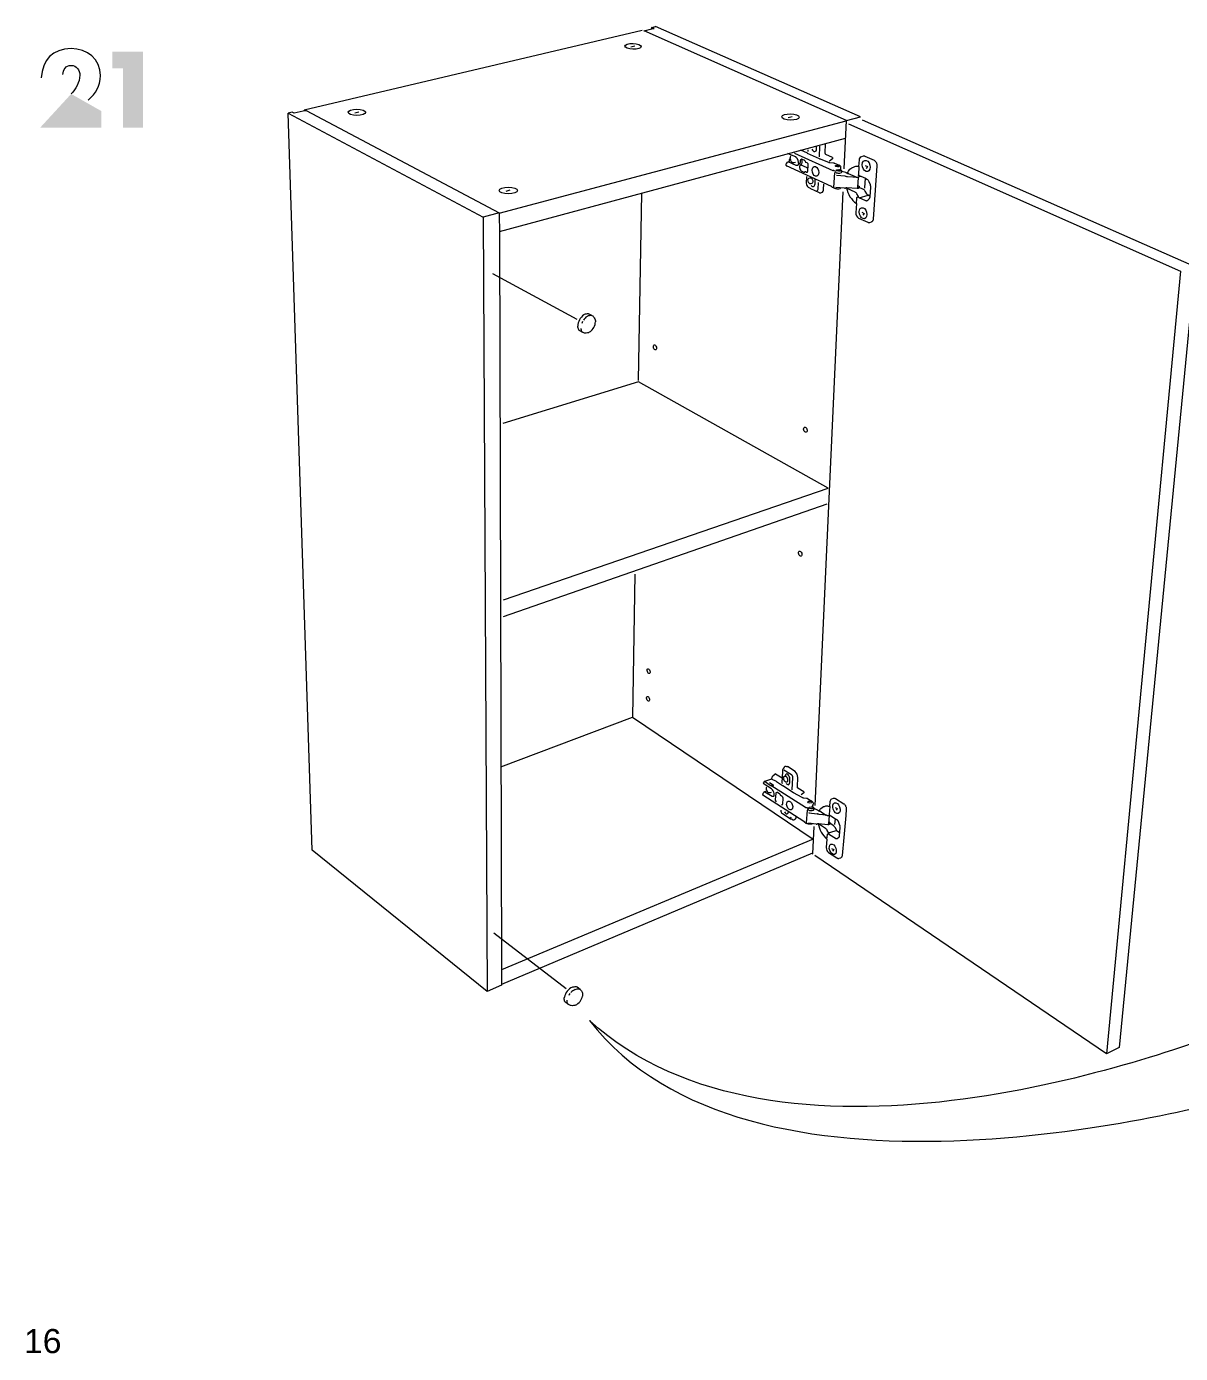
# Model space of a CAD drawing. Header units: metres. Extents: x -8.4 to 7.9, y -3.9 to 2.
# Drawn here: x 6.36 to 6.87, y -1.443 to -0.857 of the extents above; entities that cross this region are included whole.
import ezdxf

# ---------------------------------------------------------------- set-up
doc = ezdxf.new("R2010")
doc.units = ezdxf.units.M
doc.header["$MEASUREMENT"] = 0
for name, color, linetype, lineweight in [('PDF14_Geometry_Num_Penna__1', 255, 'Continuous', 18), ('PDF14_Geometry_Num_Penna__7', 7, 'Continuous', 18), ('PDF14_Text_Num_Penna__7', 7, 'Continuous', 18)]:
    doc.layers.add(name, color=color, linetype=linetype, lineweight=lineweight)
doc.styles.add('GENERATED_STYLE_2', font='')
doc.styles.get('GENERATED_STYLE_2').set_extended_font_data('Arial')

msp = doc.modelspace()

# ---------------------------------------------------------------- hatches: boundary and pattern name
at = {"layer": 'PDF14_Geometry_Num_Penna__7', "linetype": 'Continuous', "lineweight": 18}
for points in [[(6.40281, -0.87534), (6.40281, -0.90161), (6.41157, -0.90161), (6.41157, -0.86792), (6.39799, -0.86792), (6.39799, -0.87534)], [(6.37619, -0.87811, 0.043293), (6.37632, -0.87954)], [(6.37985, -0.88664), (6.36609, -0.90161), (6.39316, -0.90161), (6.39316, -0.89419)]]:
    msp.add_hatch(color=7, dxfattribs=at).paths.add_polyline_path(points)

# ---------------------------------------------------------------- linework, layer by layer
at = {"layer": 'PDF14_Geometry_Num_Penna__1', "color": 255, "linetype": 'Continuous', "lineweight": 18, "flags": 128}
for points in [[(6.56609, -0.96608), (6.60338, -0.98615)], [(6.59864, -1.28227), (6.56662, -1.25767)]]:
    msp.add_lwpolyline(points, dxfattribs=at)
at = {"layer": 'PDF14_Geometry_Num_Penna__7', "color": 7, "linetype": 'Continuous', "lineweight": 18, "flags": 128}
for points in [[(6.63212, -0.85856), (6.48287, -0.89378), (6.48287, -0.89416)], [(6.633, -0.85896), (6.63301, -0.85873)], [(6.63301, -0.85873), (6.63651, -0.8579)], [(6.72151, -0.9198), (6.7225, -0.89834), (6.63301, -0.85872)], [(6.63651, -0.8579), (6.63652, -0.8572)], [(6.63651, -0.8579), (6.63755, -0.85765)], [(6.63652, -0.8572), (6.63803, -0.85684)], [(6.63755, -0.85765), (6.63652, -0.8572)], [(6.72868, -0.89669), (6.63803, -0.85684)], [(6.62722, -0.86583), (6.62887, -0.86543)], [(6.47749, -0.89469), (6.47575, -0.89511)], [(6.47575, -0.89511), (6.56186, -0.94106)], [(6.48632, -1.22099), (6.47575, -0.89511)], [(6.48369, -0.89397), (6.47846, -0.8952), (6.47749, -0.89469)], [(6.48287, -0.89378), (6.48338, -0.89405)], [(6.48369, -0.89397), (6.56906, -0.93914), (6.56909, -0.94866)], [(6.50514, -0.89503), (6.50691, -0.89455)], [(6.69675, -0.89708), (6.69849, -0.89665)], [(6.7225, -0.89834), (6.72868, -0.89669)], [(6.56906, -0.93927), (6.72232, -0.8985)], [(6.72332, -0.89986), (6.87004, -0.96494)], [(6.72938, -0.8981), (6.87634, -0.96288)], [(6.56908, -0.94743), (6.72197, -0.90619)], [(6.71337, -0.91339), (6.71329, -0.91332), (6.71321, -0.91324), (6.71315, -0.91313), (6.7131, -0.913), (6.71308, -0.91287), (6.71307, -0.91274), (6.71324, -0.90885)], [(6.69747, -0.91334), (6.69651, -0.91291)], [(6.70001, -0.9145), (6.69747, -0.91334)], [(6.69951, -0.91283), (6.71643, -0.92052)], [(6.70064, -0.9151), (6.70061, -0.91505), (6.70053, -0.91496), (6.70045, -0.91486), (6.70038, -0.91478), (6.7003, -0.9147), (6.70022, -0.91463), (6.70014, -0.91457), (6.70007, -0.91452), (6.70001, -0.9145)], [(6.7022, -0.91141), (6.70513, -0.91274), (6.70515, -0.91275), (6.70517, -0.91278)], [(6.70517, -0.91278), (6.70525, -0.91292), (6.70522, -0.91291)], [(6.71049, -0.91529), (6.70525, -0.91292)], [(6.70535, -0.91129), (6.70535, -0.91141), (6.70536, -0.91153), (6.70537, -0.91165), (6.70538, -0.91176), (6.70541, -0.91188), (6.70544, -0.91203)], [(6.70925, -0.91085), (6.70928, -0.91009)], [(6.71056, -0.91446), (6.71076, -0.90976)], [(6.71628, -0.91476), (6.71337, -0.91339)], [(6.71628, -0.91476), (6.71626, -0.91532), (6.71501, -0.9163)], [(6.72993, -0.91406), (6.73009, -0.91403), (6.73026, -0.91403), (6.73042, -0.91406), (6.73058, -0.91412), (6.73467, -0.91594)], [(6.7158, -0.9275), (6.69592, -0.91838)], [(6.70024, -0.91822), (6.69676, -0.91663), (6.69732, -0.91648)], [(6.69729, -0.91647), (6.69733, -0.91563), (6.69733, -0.91562), (6.69734, -0.91562), (6.69734, -0.9156), (6.69734, -0.91558), (6.69735, -0.91558), (6.69736, -0.91558), (6.69736, -0.91557), (6.69737, -0.91556), (6.69738, -0.91555), (6.6974, -0.91554), (6.69741, -0.91554), (6.69741, -0.91553), (6.69742, -0.91553)], [(6.69761, -0.91548), (6.69743, -0.91553), (6.69744, -0.91553), (6.69747, -0.91553)], [(6.70123, -0.91709), (6.70123, -0.91717), (6.70123, -0.9173), (6.70122, -0.91744), (6.7012, -0.91757), (6.70118, -0.91768), (6.70115, -0.91779), (6.70112, -0.91789), (6.70108, -0.91798), (6.70104, -0.91806), (6.701, -0.91813), (6.70098, -0.91818), (6.70091, -0.91826), (6.70087, -0.91828), (6.70086, -0.91829), (6.70071, -0.91831), (6.70055, -0.91831), (6.7004, -0.91827), (6.70024, -0.91822)], [(6.70123, -0.91709), (6.70123, -0.91702), (6.70123, -0.91688), (6.70122, -0.91673), (6.7012, -0.91658), (6.70117, -0.91643), (6.70114, -0.91627), (6.7011, -0.91613), (6.70106, -0.91597), (6.701, -0.91583), (6.70095, -0.91568), (6.70089, -0.91554), (6.70083, -0.91541), (6.70076, -0.91528), (6.70069, -0.91517), (6.70064, -0.9151)], [(6.70195, -0.91624), (6.70177, -0.91924)], [(6.70177, -0.91924), (6.70178, -0.91939), (6.7018, -0.91955), (6.70184, -0.91969), (6.70191, -0.91983)], [(6.70191, -0.91983), (6.70217, -0.92032)], [(6.70214, -0.91579), (6.70208, -0.91588), (6.70201, -0.91598), (6.70197, -0.91611), (6.70195, -0.91625)], [(6.70245, -0.91557), (6.70214, -0.91579)], [(6.70217, -0.92032), (6.70224, -0.92043), (6.70231, -0.92052), (6.7024, -0.92059), (6.70248, -0.92065)], [(6.70538, -0.91959), (6.70489, -0.91936), (6.7048, -0.91918), (6.70249, -0.91813)], [(6.70249, -0.92065), (6.70369, -0.92119)], [(6.70285, -0.91571), (6.70274, -0.91575)], [(6.70399, -0.9161), (6.70279, -0.91554)], [(6.70431, -0.91655), (6.70432, -0.91653), (6.70434, -0.9165), (6.70428, -0.91637), (6.70419, -0.91625), (6.7041, -0.91615), (6.70399, -0.9161)], [(6.70447, -0.91677), (6.70434, -0.9165)], [(6.70459, -0.9169), (6.70454, -0.91688), (6.7045, -0.91683), (6.70447, -0.91677)], [(6.7051, -0.91713), (6.70459, -0.91691)], [(6.70485, -0.92119), (6.70496, -0.92122), (6.70507, -0.92122), (6.70517, -0.92118), (6.70525, -0.9211), (6.70531, -0.92099), (6.70536, -0.92087), (6.70538, -0.92072)], [(6.70555, -0.91805), (6.70555, -0.9179), (6.70551, -0.91773), (6.70546, -0.91757), (6.7054, -0.91742), (6.70531, -0.9173), (6.7052, -0.9172), (6.70509, -0.91713)], [(6.70538, -0.92072), (6.70555, -0.91805)], [(6.71514, -0.91699), (6.71508, -0.91699), (6.71501, -0.91697), (6.71493, -0.91697), (6.71485, -0.91696), (6.71478, -0.91693), (6.71472, -0.91692), (6.71467, -0.9169), (6.71049, -0.91529)], [(6.71467, -0.9169), (6.71465, -0.91689), (6.71463, -0.9169), (6.71474, -0.91693), (6.71486, -0.91697), (6.715, -0.91698), (6.71513, -0.917)], [(6.71514, -0.91699), (6.71671, -0.91713)], [(6.71643, -0.92052), (6.71651, -0.92054), (6.71659, -0.92054)], [(6.71779, -0.9209), (6.71709, -0.92058), (6.71693, -0.92052), (6.71677, -0.92051), (6.71662, -0.92053)], [(6.71671, -0.91713), (6.71686, -0.91715), (6.71699, -0.91719), (6.71711, -0.91723)], [(6.71671, -0.91713), (6.71679, -0.91713), (6.71687, -0.91714), (6.71693, -0.91715), (6.717, -0.91717), (6.71707, -0.91719), (6.71713, -0.91721), (6.71716, -0.91723)], [(6.71716, -0.91723), (6.71918, -0.91815), (6.71916, -0.91814), (6.71914, -0.91814)], [(6.71745, -0.91845), (6.71744, -0.91858)], [(6.71795, -0.92041), (6.71794, -0.92055)], [(6.71939, -0.92001), (6.71942, -0.92004), (6.71947, -0.92008), (6.71953, -0.92012), (6.71957, -0.92014)], [(6.71945, -0.91856), (6.71944, -0.9187)], [(6.71957, -0.92014), (6.71959, -0.92015), (6.71966, -0.92019), (6.71975, -0.92022), (6.71982, -0.92024)], [(6.71959, -0.92012), (6.71991, -0.9197), (6.71997, -0.91961), (6.72001, -0.91953), (6.72003, -0.91943)], [(6.71982, -0.92024), (6.7198, -0.92024), (6.71979, -0.92024), (6.71968, -0.92021), (6.71959, -0.92017)], [(6.71997, -0.92052), (6.71996, -0.92066)], [(6.72003, -0.91943), (6.72004, -0.91908)], [(6.72044, -0.92116), (6.72045, -0.9208)], [(6.72248, -0.92158), (6.72236, -0.92151), (6.72225, -0.92144), (6.72212, -0.92139), (6.72045, -0.92088)], [(6.72621, -0.91872), (6.72655, -0.91864), (6.7269, -0.9186), (6.72725, -0.91859), (6.72761, -0.91862), (6.72798, -0.91867)], [(6.72798, -0.91867), (6.72773, -0.92234)], [(6.73076, -0.91829), (6.73179, -0.91866), (6.73123, -0.91968)], [(6.73467, -0.91594), (6.73485, -0.91603), (6.73501, -0.91616), (6.73518, -0.91631), (6.73533, -0.91649), (6.73547, -0.9167), (6.7356, -0.91692), (6.73569, -0.91716), (6.73578, -0.91741), (6.73584, -0.91767), (6.73589, -0.91793), (6.7359, -0.91818), (6.73591, -0.91844), (6.73561, -0.9227)], [(6.70369, -0.92119), (6.70379, -0.92123), (6.70389, -0.92123), (6.70399, -0.92119), (6.70406, -0.92113)], [(6.70406, -0.92113), (6.70421, -0.92097)], [(6.70421, -0.92097), (6.70425, -0.92095), (6.7043, -0.92094), (6.70434, -0.92095)], [(6.70434, -0.92095), (6.70485, -0.92119)], [(6.70856, -0.92634), (6.70864, -0.92442)], [(6.70992, -0.92873), (6.71005, -0.92575)], [(6.71692, -0.92798), (6.71733, -0.92144)], [(6.71733, -0.92144), (6.71739, -0.92146), (6.71745, -0.92146), (6.71751, -0.92146)], [(6.71779, -0.92141), (6.7177, -0.92141), (6.71762, -0.92143)], [(6.71795, -0.92144), (6.71788, -0.92142), (6.71779, -0.92141)], [(6.72191, -0.92297), (6.71806, -0.92268)], [(6.7229, -0.92328), (6.72264, -0.92325), (6.72238, -0.92318), (6.72213, -0.92307), (6.72191, -0.92297)], [(6.72248, -0.92158), (6.7227, -0.92174), (6.72281, -0.92182), (6.72293, -0.92188), (6.72305, -0.92193)], [(6.72749, -0.92341), (6.72748, -0.92352), (6.72747, -0.92364), (6.7229, -0.92328)], [(6.72292, -0.92187), (6.72299, -0.9217), (6.72306, -0.92155)], [(6.72306, -0.92155), (6.72308, -0.9216), (6.7231, -0.92165), (6.72313, -0.92168), (6.72316, -0.92171), (6.7232, -0.92174), (6.72324, -0.92177)], [(6.72324, -0.92177), (6.72628, -0.92314)], [(6.72629, -0.92314), (6.72666, -0.92332)], [(6.72666, -0.92332), (6.72678, -0.92337), (6.72691, -0.9234), (6.72702, -0.92342), (6.72719, -0.92344), (6.72736, -0.92343), (6.72753, -0.9234), (6.72765, -0.92336), (6.72777, -0.9233)], [(6.72746, -0.92778), (6.72774, -0.92357)], [(6.72829, -0.92288), (6.72828, -0.92288), (6.72826, -0.92288), (6.72824, -0.92288), (6.72822, -0.92288), (6.72821, -0.92288), (6.72819, -0.92288), (6.72817, -0.92287), (6.72815, -0.92287), (6.72814, -0.92287), (6.72812, -0.92286), (6.72811, -0.92286), (6.7281, -0.92286), (6.72809, -0.92286), (6.72808, -0.92285), (6.72807, -0.92285), (6.72805, -0.92285), (6.72804, -0.92285), (6.72804, -0.92283), (6.72802, -0.92283), (6.72801, -0.92283), (6.728, -0.92283), (6.72799, -0.92282), (6.72798, -0.9228), (6.72797, -0.9228), (6.72796, -0.92279), (6.72795, -0.92278), (6.72793, -0.92278), (6.72792, -0.92277), (6.72791, -0.92277), (6.7279, -0.92275), (6.72789, -0.92274), (6.72788, -0.92274), (6.72787, -0.92273), (6.72787, -0.92272), (6.72786, -0.92272), (6.72785, -0.9227), (6.72784, -0.9227), (6.72783, -0.92268), (6.72783, -0.92267), (6.72782, -0.92266), (6.72781, -0.92265), (6.72781, -0.92264), (6.7278, -0.92263), (6.72779, -0.92262), (6.72778, -0.9226), (6.72778, -0.92259), (6.72777, -0.92258), (6.72777, -0.92256), (6.72776, -0.92255), (6.72775, -0.92254), (6.72775, -0.92253), (6.72775, -0.92251), (6.72774, -0.92251), (6.72774, -0.9225), (6.72774, -0.92248), (6.72774, -0.92247), (6.72773, -0.92245), (6.72773, -0.92243), (6.72773, -0.92242), (6.72773, -0.9224), (6.72773, -0.92239), (6.72773, -0.92237), (6.72773, -0.92235), (6.72773, -0.92234)], [(6.72774, -0.92357), (6.72775, -0.92346), (6.72776, -0.92334)], [(6.72777, -0.9233), (6.72847, -0.9229)], [(6.72829, -0.92288), (6.72832, -0.92287), (6.72834, -0.92287), (6.7284, -0.92288), (6.72845, -0.92289), (6.72851, -0.92291), (6.72858, -0.92294), (6.72882, -0.92304)], [(6.72882, -0.92304), (6.7308, -0.92394)], [(6.73286, -0.92666), (6.73291, -0.92679), (6.73296, -0.92695), (6.733, -0.92713), (6.73302, -0.92729), (6.73304, -0.92746), (6.73304, -0.92763), (6.73304, -0.92778), (6.73274, -0.93216)], [(6.73561, -0.9227), (6.73487, -0.93341)], [(6.57206, -0.92958), (6.57387, -0.92908)], [(6.63191, -0.93048), (6.63048, -1.01332)], [(6.7086, -1.20124), (6.72105, -0.92991)], [(6.70957, -0.92979), (6.70954, -0.92978), (6.70951, -0.92977), (6.70947, -0.92976), (6.70945, -0.92975), (6.70942, -0.92973)], [(6.71593, -0.92761), (6.71591, -0.92759), (6.71588, -0.92757), (6.71586, -0.92754), (6.71584, -0.92753), (6.71582, -0.92752), (6.71581, -0.92751), (6.7158, -0.9275)], [(6.71643, -0.92803), (6.71634, -0.92799), (6.71625, -0.92794), (6.71617, -0.92787), (6.71609, -0.9278), (6.716, -0.92771), (6.71593, -0.92762)], [(6.71708, -0.92834), (6.71643, -0.92803)], [(6.71708, -0.92834), (6.71707, -0.92832), (6.71706, -0.92832), (6.71704, -0.92832), (6.71704, -0.92831), (6.71698, -0.92825), (6.71694, -0.92817), (6.71692, -0.92808), (6.71692, -0.92798)], [(6.71732, -0.92837), (6.71728, -0.92837), (6.71725, -0.92837), (6.71721, -0.92836), (6.71717, -0.92836), (6.71713, -0.92835), (6.71709, -0.92834)], [(6.71755, -0.92841), (6.71753, -0.92841), (6.7175, -0.9284), (6.71746, -0.92839), (6.71742, -0.92838), (6.71737, -0.92838), (6.71733, -0.92837), (6.71732, -0.92837)], [(6.7216, -0.92829), (6.71777, -0.92798)], [(6.7216, -0.92829), (6.72161, -0.92829), (6.72163, -0.92829), (6.72165, -0.92829), (6.72167, -0.92829), (6.72169, -0.92829), (6.72171, -0.92829), (6.72172, -0.92829), (6.72173, -0.92829), (6.72175, -0.92829), (6.72176, -0.92829), (6.72178, -0.92829), (6.72179, -0.92829), (6.7218, -0.92829), (6.7218, -0.92827), (6.72182, -0.92827), (6.72184, -0.92827), (6.72186, -0.92827), (6.72187, -0.92827), (6.72188, -0.92827), (6.7219, -0.92827), (6.72191, -0.92827), (6.72191, -0.92825), (6.72192, -0.92825), (6.72194, -0.92825), (6.72195, -0.92824), (6.72196, -0.92824), (6.72221, -0.92818)], [(6.72718, -0.92849), (6.72262, -0.92814), (6.72254, -0.92813), (6.72247, -0.92813), (6.7224, -0.92814), (6.72232, -0.92815), (6.72226, -0.92816), (6.7222, -0.92818)], [(6.72257, -0.92813), (6.72259, -0.92822), (6.72262, -0.92832), (6.72613, -0.92992)], [(6.72698, -0.93073), (6.72683, -0.93052), (6.72667, -0.93032), (6.72649, -0.93016), (6.72632, -0.93003), (6.72614, -0.92992)], [(6.72773, -0.93195), (6.72698, -0.93073)], [(6.72732, -0.92846), (6.72727, -0.92849), (6.72719, -0.92849)], [(6.72746, -0.92825), (6.72745, -0.92829), (6.72744, -0.92832), (6.72742, -0.92836), (6.72738, -0.92841), (6.72734, -0.92845), (6.72732, -0.92846)], [(6.72747, -0.92844), (6.72744, -0.92845), (6.72742, -0.92845), (6.7274, -0.92845), (6.72738, -0.92845), (6.72735, -0.92846), (6.72732, -0.92846)], [(6.7278, -0.93203), (6.72742, -0.93214), (6.72749, -0.93213), (6.72756, -0.93215), (6.72764, -0.93219), (6.72771, -0.93225)], [(6.72746, -0.92778), (6.72745, -0.92793), (6.72744, -0.92805), (6.72744, -0.92815), (6.72744, -0.92822), (6.72745, -0.92826), (6.72746, -0.92825), (6.72747, -0.92821), (6.72747, -0.92822), (6.72747, -0.92824), (6.72746, -0.92825)], [(6.72747, -0.92821), (6.72749, -0.92798)], [(6.72806, -0.9281), (6.72803, -0.92817), (6.72798, -0.92824), (6.7279, -0.9283), (6.72778, -0.92836), (6.72764, -0.9284), (6.72747, -0.92844)], [(6.72751, -0.9272), (6.72768, -0.92726), (6.72782, -0.92733), (6.72794, -0.9274), (6.72803, -0.92747), (6.72808, -0.92756), (6.72809, -0.92764)], [(6.72811, -0.93255), (6.72797, -0.93247), (6.72783, -0.93237), (6.72771, -0.93225)], [(6.72809, -0.92764), (6.72806, -0.9281)], [(6.72971, -0.92871), (6.72807, -0.92795)], [(6.72811, -0.93254), (6.73205, -0.93145), (6.73191, -0.93138), (6.73177, -0.93127), (6.73163, -0.93115), (6.73151, -0.931), (6.7314, -0.93083)], [(6.73103, -0.93388), (6.72811, -0.93255)], [(6.73065, -0.92961), (6.73052, -0.92941), (6.73037, -0.92922), (6.73022, -0.92905), (6.73005, -0.92892), (6.72988, -0.9288), (6.72971, -0.92871)], [(6.7314, -0.93083), (6.73066, -0.92961)], [(6.73274, -0.93216), (6.73274, -0.93224), (6.73271, -0.93239), (6.73269, -0.93252), (6.73265, -0.93264), (6.7326, -0.93276), (6.73254, -0.93286), (6.73249, -0.93295), (6.7318, -0.93377)], [(6.73277, -0.93178), (6.73205, -0.93145)], [(6.7318, -0.93377), (6.73176, -0.93383), (6.73171, -0.93387), (6.73166, -0.9339), (6.73161, -0.93392), (6.73156, -0.93394), (6.73144, -0.93396), (6.7313, -0.93397), (6.73117, -0.93394), (6.73103, -0.93388)], [(6.73487, -0.93341), (6.73428, -0.94193)], [(6.56906, -0.93914), (6.56186, -0.94106)], [(6.56186, -0.94106), (6.56363, -1.28335)], [(6.72928, -0.93895), (6.7303, -0.93942), (6.72974, -0.94016)], [(6.73186, -0.94337), (6.73199, -0.94343), (6.73214, -0.94346), (6.73227, -0.94349), (6.73243, -0.9435), (6.73257, -0.94348), (6.73272, -0.94345), (6.73346, -0.94324)], [(6.73428, -0.94193), (6.73425, -0.94217), (6.73419, -0.9424), (6.73412, -0.94261), (6.73402, -0.9428), (6.7339, -0.94295), (6.73377, -0.94308), (6.73363, -0.94317), (6.73346, -0.94324)], [(6.56909, -0.94866), (6.57002, -1.2731)], [(6.56609, -0.96608), (6.60338, -0.98615)], [(6.87004, -0.96495), (6.83731, -1.31094)], [(6.87634, -0.96288), (6.84299, -1.3081)], [(6.60597, -0.99204), (6.60456, -0.9913)], [(6.6306, -1.01388), (6.57068, -1.03237)], [(6.71432, -1.06091), (6.6306, -1.01388)], [(6.57091, -1.1103), (6.71432, -1.06091)], [(6.57093, -1.11757), (6.714, -1.06781)], [(6.629, -1.09899), (6.62791, -1.16213)], [(6.56976, -1.18411), (6.62791, -1.16213)], [(6.62791, -1.16213), (6.70778, -1.21604)], [(6.69439, -1.18514), (6.6947, -1.18478)], [(6.6956, -1.18388), (6.69533, -1.18397), (6.69523, -1.18401), (6.69514, -1.18406), (6.69505, -1.18412), (6.69498, -1.18419), (6.69492, -1.18429), (6.69485, -1.18439), (6.6948, -1.18449), (6.69475, -1.18461), (6.69472, -1.18474), (6.6947, -1.18478), (6.69503, -1.18441)], [(6.6956, -1.18388), (6.69574, -1.18385), (6.69587, -1.18385), (6.69602, -1.18388), (6.69618, -1.18393), (6.69633, -1.18402)], [(6.6893, -1.18958), (6.68619, -1.19062), (6.68615, -1.19064), (6.68609, -1.19067), (6.68603, -1.19072), (6.68597, -1.19078), (6.68593, -1.19083), (6.6859, -1.1909), (6.68587, -1.19096), (6.68584, -1.19103), (6.68584, -1.19111), (6.68584, -1.19113), (6.68586, -1.19115)], [(6.68736, -1.19133), (6.68624, -1.19063), (6.68615, -1.19067), (6.68606, -1.19074), (6.68598, -1.19082), (6.68592, -1.19093), (6.68587, -1.19103), (6.68586, -1.19115)], [(6.68925, -1.18939), (6.68934, -1.18934), (6.68942, -1.18927), (6.6895, -1.18918), (6.68957, -1.18909), (6.68961, -1.18897), (6.68962, -1.18886), (6.68963, -1.18868)], [(6.69157, -1.19063), (6.68938, -1.18959)], [(6.68963, -1.18868), (6.68964, -1.18858), (6.68968, -1.18849), (6.68972, -1.18839), (6.68978, -1.18832), (6.68985, -1.18824)], [(6.69075, -1.18739), (6.69075, -1.1875), (6.68985, -1.18824)], [(6.69084, -1.18727), (6.69079, -1.1873), (6.69076, -1.18734), (6.69075, -1.18739)], [(6.69112, -1.18718), (6.69084, -1.18727)], [(6.69112, -1.18718), (6.69401, -1.18902), (6.69392, -1.19081)], [(6.69157, -1.19063), (6.69423, -1.19232), (6.69425, -1.19234), (6.69427, -1.19235)], [(6.69439, -1.18514), (6.69432, -1.18522), (6.69428, -1.18531), (6.69423, -1.18542), (6.69419, -1.18555), (6.69416, -1.18568), (6.69414, -1.18583), (6.69401, -1.18902)], [(6.69554, -1.19079), (6.69542, -1.1907), (6.6953, -1.19059), (6.69519, -1.19045), (6.69513, -1.19038), (6.69508, -1.1903), (6.69499, -1.19013), (6.6949, -1.18996), (6.69484, -1.18977), (6.69478, -1.18958), (6.69475, -1.18942), (6.69472, -1.18926), (6.6947, -1.1891), (6.69471, -1.18896), (6.69472, -1.18881), (6.69475, -1.18868), (6.69478, -1.18856), (6.69483, -1.18845), (6.6949, -1.18834), (6.69497, -1.18826), (6.69507, -1.1882), (6.69516, -1.18816), (6.69523, -1.18814), (6.69529, -1.18814), (6.69534, -1.18814), (6.6954, -1.18816), (6.69552, -1.1882), (6.69565, -1.18826)], [(6.69877, -1.18882), (6.69877, -1.18872), (6.69875, -1.1886), (6.69873, -1.18848), (6.6987, -1.18836), (6.69868, -1.18826), (6.69863, -1.18815), (6.69858, -1.18805), (6.69853, -1.18796), (6.69846, -1.18788), (6.69839, -1.1878), (6.69832, -1.18773), (6.69824, -1.18768), (6.69483, -1.18553)], [(6.69565, -1.18826), (6.69577, -1.18835), (6.69589, -1.18846), (6.696, -1.1886), (6.69605, -1.18867), (6.69611, -1.18875), (6.6962, -1.18891), (6.69628, -1.18909), (6.69635, -1.18928), (6.69641, -1.18947), (6.69644, -1.18964), (6.69646, -1.1898), (6.69647, -1.18995), (6.69647, -1.1901), (6.69646, -1.19024), (6.69644, -1.19037), (6.69641, -1.19049), (6.69635, -1.1906), (6.69629, -1.19071), (6.69621, -1.19079), (6.69611, -1.19086), (6.69602, -1.1909), (6.69596, -1.1909), (6.6959, -1.1909), (6.69584, -1.1909), (6.69578, -1.1909), (6.69566, -1.19085), (6.69554, -1.19079)], [(6.69852, -1.19433), (6.69877, -1.18882)], [(6.68691, -1.19489), (6.68637, -1.19508), (6.68627, -1.19513), (6.68617, -1.19517), (6.68607, -1.19524), (6.68598, -1.1953), (6.68589, -1.19539), (6.68581, -1.19547), (6.68573, -1.19557), (6.68566, -1.19567), (6.68561, -1.19578), (6.68555, -1.19589), (6.68551, -1.19601), (6.68546, -1.19612), (6.68545, -1.19624), (6.68542, -1.19635), (6.68543, -1.19637), (6.68545, -1.19639)], [(6.68931, -1.19384), (6.68612, -1.19182)], [(6.68642, -1.19509), (6.6896, -1.19711)], [(6.68736, -1.19133), (6.68898, -1.19235)], [(6.68877, -1.19559), (6.68866, -1.19562), (6.68857, -1.19563), (6.68846, -1.19563), (6.68835, -1.19562)], [(6.68842, -1.19097), (6.69004, -1.19201)], [(6.68921, -1.19545), (6.68877, -1.19559)], [(6.70441, -1.20212), (6.68898, -1.19236), (6.6891, -1.19242), (6.68923, -1.19247), (6.68937, -1.1925), (6.68953, -1.19252), (6.68969, -1.19251), (6.68984, -1.1925), (6.68996, -1.19246), (6.69007, -1.19242), (6.69014, -1.19236), (6.69019, -1.19229), (6.6902, -1.19222), (6.69019, -1.19214), (6.69013, -1.19207), (6.69004, -1.19201)], [(6.69031, -1.19725), (6.69032, -1.19725), (6.69034, -1.19722), (6.69036, -1.19719), (6.69038, -1.19713), (6.69042, -1.19705), (6.69045, -1.19696), (6.69047, -1.19685), (6.6905, -1.19672), (6.6905, -1.1966), (6.69051, -1.19645), (6.69051, -1.1963), (6.69049, -1.19613), (6.69047, -1.19596), (6.69046, -1.19591)], [(6.69118, -1.1959), (6.69097, -1.19852)], [(6.69136, -1.19554), (6.6913, -1.1956), (6.69124, -1.19567), (6.6912, -1.19578), (6.69118, -1.1959)], [(6.69164, -1.1954), (6.69136, -1.19554)], [(6.69196, -1.19544), (6.69187, -1.1954), (6.6918, -1.19538), (6.69172, -1.19538), (6.69164, -1.1954)], [(6.69305, -1.19613), (6.69196, -1.19544)], [(6.69334, -1.19657), (6.69334, -1.19657), (6.69338, -1.19654), (6.69331, -1.19642), (6.69323, -1.1963), (6.69315, -1.19621), (6.69305, -1.19613)], [(6.69347, -1.19681), (6.69338, -1.19654)], [(6.69393, -1.19081), (6.69393, -1.19091), (6.69394, -1.19102), (6.69394, -1.19112), (6.69395, -1.19123), (6.69397, -1.19133), (6.69401, -1.19146)], [(6.69427, -1.19235), (6.69434, -1.19255), (6.69432, -1.19254)], [(6.69911, -1.19556), (6.69434, -1.19255)], [(6.70293, -1.1976), (6.69911, -1.19556)], [(6.7036, -1.19509), (6.70358, -1.19556), (6.70246, -1.19649)], [(6.70369, -1.20821), (6.68556, -1.19666)], [(6.69032, -1.19725), (6.69018, -1.19727), (6.69004, -1.19727), (6.68989, -1.19725), (6.68975, -1.19719), (6.6896, -1.19711)], [(6.69097, -1.19852), (6.69097, -1.19865), (6.69099, -1.19879), (6.69103, -1.19893), (6.69109, -1.19907)], [(6.69109, -1.19907), (6.69132, -1.19954)], [(6.69359, -1.19695), (6.69354, -1.19691), (6.69351, -1.19686), (6.69347, -1.19681)], [(6.69404, -1.19725), (6.69359, -1.19695)], [(6.69377, -1.20078), (6.69387, -1.20083), (6.69396, -1.20085), (6.69406, -1.20083), (6.69414, -1.20078), (6.69419, -1.2007), (6.69424, -1.20058), (6.69427, -1.20046)], [(6.69445, -1.19813), (6.69445, -1.19799), (6.69442, -1.19784), (6.69439, -1.19769), (6.69432, -1.19755), (6.69424, -1.19743), (6.69415, -1.19732), (6.69405, -1.19724)], [(6.69427, -1.20046), (6.69445, -1.19813)], [(6.70293, -1.1976), (6.70291, -1.1976), (6.70288, -1.1976), (6.70299, -1.19765), (6.7031, -1.19769), (6.70323, -1.19772), (6.70336, -1.19774)], [(6.70336, -1.19773), (6.70482, -1.19791), (6.70482, -1.19792)], [(6.70441, -1.20212), (6.70449, -1.20216), (6.70456, -1.20216)], [(6.70566, -1.20269), (6.70501, -1.20229), (6.7049, -1.20223), (6.70479, -1.20218), (6.70467, -1.20216), (6.70456, -1.20216)], [(6.70482, -1.19793), (6.70495, -1.19796), (6.70509, -1.19799), (6.70519, -1.19805)], [(6.70544, -1.19962), (6.70543, -1.19974)], [(6.70582, -1.20215), (6.70582, -1.20226)], [(6.70738, -1.2015), (6.70733, -1.20157), (6.70728, -1.20163), (6.70724, -1.20168)], [(6.70724, -1.20168), (6.70727, -1.20172), (6.70734, -1.20177), (6.70741, -1.20182), (6.70749, -1.20187), (6.70758, -1.20191)], [(6.70731, -1.19978), (6.7073, -1.19991)], [(6.70738, -1.2015), (6.70771, -1.20099), (6.70775, -1.20088), (6.7078, -1.20076), (6.70781, -1.20065)], [(6.70769, -1.20232), (6.70768, -1.20243)], [(6.7127, -1.20156), (6.71302, -1.20147), (6.71335, -1.20141), (6.71368, -1.20139), (6.71403, -1.2014), (6.71437, -1.20145), (6.71474, -1.20154), (6.71509, -1.20167)], [(6.71509, -1.20167), (6.7148, -1.20513)], [(6.71677, -1.19797), (6.71691, -1.19793), (6.71707, -1.19793), (6.71722, -1.19796), (6.71738, -1.19801), (6.71754, -1.1981), (6.72126, -1.20042)], [(6.71747, -1.20205), (6.71841, -1.20248), (6.71784, -1.2033)], [(6.72126, -1.20042), (6.72141, -1.20052), (6.72158, -1.20067), (6.72172, -1.20084), (6.72186, -1.20102), (6.72199, -1.20122), (6.7221, -1.20144), (6.72219, -1.20168), (6.72226, -1.2019), (6.72232, -1.20215), (6.72235, -1.20239), (6.72236, -1.20262), (6.72236, -1.20284), (6.72211, -1.20564)], [(6.69847, -1.20731), (6.69845, -1.20729), (6.69844, -1.20725), (6.69837, -1.2072)], [(6.69847, -1.20731), (6.69858, -1.20737), (6.69868, -1.20742), (6.69879, -1.20746), (6.6989, -1.20748), (6.69902, -1.20749), (6.69915, -1.20749), (6.69928, -1.20746), (6.69954, -1.20737)], [(6.70015, -1.20624), (6.70013, -1.20644), (6.70009, -1.20664), (6.70005, -1.20682), (6.69997, -1.20697), (6.69988, -1.20711), (6.69978, -1.20722), (6.69967, -1.20731), (6.69954, -1.20736)], [(6.70384, -1.20837), (6.70382, -1.20834), (6.70379, -1.2083), (6.70376, -1.20827), (6.70374, -1.20825), (6.70371, -1.20823), (6.70369, -1.20822), (6.70369, -1.20821)], [(6.70475, -1.20889), (6.70522, -1.20319)], [(6.70538, -1.20283), (6.70532, -1.20291), (6.70527, -1.203), (6.70523, -1.2031), (6.70522, -1.20319)], [(6.70578, -1.2032), (6.70572, -1.20317), (6.70564, -1.20316)], [(6.70591, -1.20437), (6.70589, -1.20437), (6.70587, -1.20438), (6.70944, -1.20481)], [(6.71001, -1.2034), (6.7099, -1.20333), (6.70979, -1.20326), (6.70967, -1.2032), (6.70814, -1.20253)], [(6.71035, -1.20513), (6.71011, -1.20509), (6.70987, -1.20501), (6.70964, -1.20492), (6.70944, -1.20481)], [(6.71001, -1.2034), (6.71019, -1.20357), (6.7103, -1.20366), (6.71041, -1.20373), (6.71053, -1.20379)], [(6.71367, -1.20552), (6.71035, -1.20513)], [(6.71066, -1.20362), (6.71125, -1.20399)], [(6.71125, -1.20399), (6.7114, -1.20409)], [(6.7114, -1.20409), (6.71345, -1.20539)], [(6.71346, -1.20538), (6.7138, -1.2056)], [(6.71482, -1.20577), (6.71468, -1.2058), (6.71453, -1.20582), (6.71438, -1.20582), (6.71423, -1.20579), (6.71408, -1.20574), (6.71393, -1.20568), (6.7138, -1.2056)], [(6.71482, -1.20577), (6.71453, -1.20922), (6.71452, -1.20934), (6.71452, -1.20945), (6.71452, -1.20952), (6.71452, -1.20956), (6.71452, -1.20958), (6.71453, -1.20955), (6.71454, -1.2095), (6.71454, -1.20951), (6.71454, -1.20953)], [(6.71462, -1.20834), (6.71477, -1.20841), (6.7149, -1.20849), (6.71501, -1.20858), (6.71508, -1.20868), (6.71513, -1.20877), (6.71514, -1.20887)], [(6.7148, -1.20513), (6.7148, -1.20515), (6.7148, -1.20516), (6.7148, -1.20518), (6.7148, -1.2052), (6.7148, -1.20522), (6.7148, -1.20524), (6.7148, -1.20526), (6.71481, -1.20527), (6.71481, -1.20529), (6.71482, -1.2053), (6.71482, -1.20531), (6.71482, -1.20533), (6.71482, -1.20534), (6.71483, -1.20536), (6.71485, -1.20537), (6.71485, -1.20539), (6.71485, -1.2054), (6.71486, -1.20541), (6.71486, -1.20542), (6.71487, -1.20543), (6.71488, -1.20544), (6.71489, -1.20545), (6.71489, -1.20546), (6.7149, -1.20547), (6.71491, -1.20548), (6.71492, -1.20549), (6.71492, -1.2055), (6.71493, -1.2055), (6.71494, -1.20551), (6.71495, -1.20552), (6.71496, -1.20553), (6.71497, -1.20554), (6.71498, -1.20554), (6.71499, -1.20555), (6.715, -1.20555), (6.71501, -1.20556), (6.71502, -1.20558), (6.71503, -1.20558), (6.71504, -1.20559), (6.71505, -1.2056), (6.71506, -1.2056), (6.71508, -1.20561), (6.71509, -1.20561), (6.7151, -1.20562), (6.71512, -1.20562), (6.71513, -1.20562), (6.71514, -1.20563), (6.71515, -1.20563), (6.71517, -1.20564), (6.71518, -1.20564), (6.71519, -1.20563), (6.71483, -1.20577)], [(6.71514, -1.20565), (6.71482, -1.20577)], [(6.71483, -1.20577), (6.71519, -1.20564)], [(6.71522, -1.20563), (6.71525, -1.20565), (6.71529, -1.20565), (6.71534, -1.20567), (6.7154, -1.20569), (6.71545, -1.20572), (6.71552, -1.20576), (6.71758, -1.20706)], [(6.71735, -1.20963), (6.71736, -1.2096), (6.71736, -1.20956), (6.71758, -1.20706)], [(6.71758, -1.20706), (6.71818, -1.20743)], [(6.71818, -1.20743), (6.71823, -1.20746), (6.71832, -1.20754), (6.71841, -1.20761), (6.71851, -1.20771), (6.7186, -1.20783), (6.71869, -1.20795), (6.71877, -1.20809), (6.71885, -1.20823), (6.71891, -1.20838), (6.71898, -1.20854), (6.71944, -1.20984)], [(6.72211, -1.20564), (6.72127, -1.21528)], [(6.70426, -1.20879), (6.70417, -1.20873), (6.70409, -1.20867), (6.70402, -1.20859), (6.70395, -1.20851), (6.70389, -1.20844), (6.70384, -1.20837)], [(6.70426, -1.20879), (6.70485, -1.20917), (6.7048, -1.20912), (6.70477, -1.20906), (6.70475, -1.20898), (6.70475, -1.20889)], [(6.70512, -1.20923), (6.70507, -1.20922), (6.70502, -1.20921), (6.70498, -1.20921), (6.70493, -1.2092), (6.70489, -1.20918), (6.70485, -1.20917)], [(6.70532, -1.20927), (6.70529, -1.20925), (6.70526, -1.20925), (6.70523, -1.20925), (6.70519, -1.20924), (6.70516, -1.20923), (6.70512, -1.20923)], [(6.70747, -1.20918), (6.70743, -1.20921), (6.70736, -1.20927), (6.70726, -1.20932), (6.70717, -1.20937), (6.70706, -1.20941), (6.70693, -1.20945), (6.70678, -1.20948), (6.70665, -1.20949), (6.7065, -1.2095), (6.70635, -1.20951), (6.7062, -1.2095), (6.70606, -1.20949), (6.70591, -1.20946), (6.70577, -1.20943), (6.70563, -1.20939), (6.7055, -1.20935), (6.70538, -1.2093), (6.70532, -1.20927)], [(6.70908, -1.20937), (6.70574, -1.20897)], [(6.70762, -1.22256), (6.70818, -1.21049)], [(6.70908, -1.20937), (6.7091, -1.20937), (6.70911, -1.20937), (6.70913, -1.20937), (6.70915, -1.20937), (6.70916, -1.20937), (6.70917, -1.20937), (6.7092, -1.20937), (6.70921, -1.20937), (6.70922, -1.20937), (6.70924, -1.20937), (6.70926, -1.20937), (6.70928, -1.20937), (6.70929, -1.20938), (6.70931, -1.20936), (6.70933, -1.20936), (6.70935, -1.20936), (6.70937, -1.20935), (6.70938, -1.20935), (6.70939, -1.20935), (6.7094, -1.20935), (6.70941, -1.20935), (6.70963, -1.2093)], [(6.71426, -1.20978), (6.71003, -1.20928), (6.70997, -1.20926), (6.70989, -1.20926), (6.70982, -1.20926), (6.70975, -1.20927), (6.7097, -1.20928), (6.70963, -1.2093)], [(6.71325, -1.21138), (6.71004, -1.20935), (6.71005, -1.20933), (6.71006, -1.20932), (6.71007, -1.20931), (6.71008, -1.20931), (6.71009, -1.2093), (6.71011, -1.20929)], [(6.714, -1.21224), (6.71387, -1.21203), (6.71373, -1.21182), (6.71358, -1.21165), (6.7134, -1.2115), (6.71325, -1.21138)], [(6.71467, -1.21346), (6.714, -1.21224)], [(6.71445, -1.20971), (6.71442, -1.20974), (6.71435, -1.20977), (6.71432, -1.20978), (6.71426, -1.20978)], [(6.7147, -1.21354), (6.71434, -1.21367), (6.71442, -1.21366), (6.71449, -1.21368), (6.71457, -1.21373), (6.71464, -1.2138)], [(6.71454, -1.20953), (6.71453, -1.20955), (6.71452, -1.20959), (6.71452, -1.20963), (6.7145, -1.20965), (6.71448, -1.20968), (6.71445, -1.20971)], [(6.71456, -1.20929), (6.71452, -1.20951)], [(6.7151, -1.20928), (6.71507, -1.20937), (6.71502, -1.20945), (6.71494, -1.20953), (6.71483, -1.2096), (6.7147, -1.20965), (6.71454, -1.20969)], [(6.71454, -1.2095), (6.71456, -1.20929)], [(6.71501, -1.21414), (6.71488, -1.21404), (6.71476, -1.21394), (6.71464, -1.2138)], [(6.71814, -1.21219), (6.71496, -1.21329), (6.71488, -1.21332), (6.7148, -1.21336), (6.71473, -1.21341), (6.71467, -1.21346), (6.7147, -1.2135), (6.71471, -1.21353)], [(6.71767, -1.21582), (6.71501, -1.21414)], [(6.71514, -1.20887), (6.7151, -1.20928)], [(6.71662, -1.21001), (6.71511, -1.20906)], [(6.71747, -1.21097), (6.71735, -1.21076), (6.71722, -1.21058), (6.71708, -1.21041), (6.71692, -1.21025), (6.71677, -1.21012), (6.71662, -1.21001)], [(6.71814, -1.21219), (6.71747, -1.21097)], [(6.71872, -1.21284), (6.71859, -1.21275), (6.71847, -1.21263), (6.71834, -1.21249), (6.71824, -1.21235), (6.71814, -1.21219)], [(6.71938, -1.21326), (6.71872, -1.21285)], [(6.71944, -1.20984), (6.71949, -1.20999), (6.71952, -1.21014), (6.71956, -1.21029), (6.71958, -1.21044), (6.7196, -1.21059), (6.71959, -1.21073), (6.71958, -1.21086), (6.71925, -1.21467)], [(6.70778, -1.21604), (6.57002, -1.27377)], [(6.71841, -1.21587), (6.71839, -1.21589), (6.71837, -1.21591), (6.71834, -1.21592), (6.71832, -1.21593), (6.7183, -1.21594), (6.71819, -1.21597), (6.71806, -1.21597), (6.71793, -1.21594), (6.7178, -1.21591), (6.71767, -1.21582)], [(6.71925, -1.21467), (6.71925, -1.21477), (6.71923, -1.21486), (6.71919, -1.21498), (6.71916, -1.21508), (6.71912, -1.21516), (6.71908, -1.21522), (6.71904, -1.21527), (6.71841, -1.21587)], [(6.72127, -1.21528), (6.72055, -1.22331)], [(6.57004, -1.28064), (6.56363, -1.28334), (6.48632, -1.22099)], [(6.70749, -1.22226), (6.57004, -1.28026)], [(6.7073, -1.22234), (6.70762, -1.22256)], [(6.83731, -1.31094), (6.70855, -1.22335)], [(6.7159, -1.22013), (6.71691, -1.22063), (6.71622, -1.22144)], [(6.71825, -1.22439), (6.71837, -1.22446), (6.71849, -1.22451), (6.71862, -1.22455), (6.71875, -1.22458), (6.71887, -1.2246), (6.719, -1.2246), (6.71913, -1.22457), (6.71926, -1.22454), (6.71996, -1.22429)], [(6.72055, -1.22331), (6.72052, -1.22351), (6.72048, -1.2237), (6.72041, -1.22387), (6.72032, -1.22401), (6.72022, -1.22413), (6.7201, -1.22423), (6.71996, -1.22429)], [(6.59864, -1.28227), (6.56662, -1.25767)], [(6.57002, -1.2731), (6.57004, -1.28064)], [(6.59947, -1.28905), (6.59822, -1.28806)], [(6.84299, -1.3081), (6.83731, -1.31094)]]:
    msp.add_lwpolyline(points, dxfattribs=at)
for points in [[(6.69988, -0.91697), (6.69938, -0.91709, -0.392613), (6.69782, -0.91596, -0.225756), (6.69789, -0.91406)], [(6.72798, -0.91867), (6.72817, -0.91573, -0.316067), (6.72918, -0.91426), (6.72993, -0.91406)], [(6.69575, -0.91803), (6.69573, -0.91802), (6.69572, -0.918), (6.69572, -0.91809), (6.69574, -0.91815), (6.69576, -0.91821), (6.69579, -0.91827), (6.69582, -0.91831), (6.69587, -0.91835), (6.69592, -0.91838), (6.69584, -0.91833), (6.69579, -0.91825), (6.69576, -0.91814), (6.69575, -0.91803, -0.285797), (6.69672, -0.91663), (6.69674, -0.91662), (6.69676, -0.91663)], [(6.70237, -0.91827), (6.70243, -0.9182), (6.70249, -0.91813, 0.23015), (6.70282, -0.91577), (6.70289, -0.91573), (6.70287, -0.91573), (6.70282, -0.91569), (6.7028, -0.91562), (6.70279, -0.91554), (6.7027, -0.91551), (6.70262, -0.91551), (6.70253, -0.91553), (6.70245, -0.91557)], [(6.72283, -0.92183, -0.241456), (6.72583, -0.91882), (6.72621, -0.91872)], [(6.70484, -0.92314), (6.70471, -0.92613, 0.284218), (6.70558, -0.92785), (6.70642, -0.92827), (6.70649, -0.92832), (6.70661, -0.92838), (6.70659, -0.92837), (6.70661, -0.92838), (6.71045, -0.93025), (6.71058, -0.93031), (6.71071, -0.93035), (6.71083, -0.93037), (6.71094, -0.93038), (6.71105, -0.93037), (6.71115, -0.93035), (6.71146, -0.93028, 0.315419), (6.71235, -0.92872), (6.71245, -0.92656)], [(6.73047, -0.92828), (6.7305, -0.92819), (6.73052, -0.92809), (6.7308, -0.92394), (6.7315, -0.92426, -0.187633), (6.73234, -0.92529), (6.73286, -0.92666)], [(6.72249, -0.92813, 0.193633), (6.72688, -0.93513), (6.72704, -0.9326), (6.72704, -0.93258), (6.72706, -0.93258), (6.72706, -0.93257), (6.72706, -0.93255), (6.72706, -0.93253), (6.72706, -0.93251), (6.72706, -0.9325), (6.72706, -0.93248), (6.72707, -0.93248), (6.72707, -0.93246), (6.72708, -0.93245), (6.72708, -0.93244), (6.72709, -0.93243), (6.72709, -0.93241), (6.7271, -0.93241), (6.7271, -0.93239), (6.72711, -0.93237), (6.72712, -0.93237), (6.72712, -0.93236), (6.72713, -0.93236), (6.72713, -0.93234), (6.72714, -0.93234), (6.72715, -0.93232), (6.72716, -0.93232), (6.72717, -0.93231), (6.72718, -0.93229), (6.72719, -0.93228), (6.7272, -0.93227), (6.72721, -0.93226), (6.72722, -0.93225), (6.72723, -0.93225), (6.72723, -0.93223), (6.72725, -0.93223), (6.72726, -0.93222), (6.72726, -0.93221), (6.72727, -0.93221), (6.72728, -0.9322), (6.72729, -0.93219), (6.72731, -0.93218), (6.72733, -0.93217), (6.72734, -0.93217), (6.72735, -0.93216), (6.72736, -0.93216), (6.72737, -0.93215), (6.72738, -0.93215), (6.7274, -0.93215), (6.7274, -0.93214), (6.72742, -0.93214)], [(6.72688, -0.93513), (6.72661, -0.93914, 0.289734), (6.72781, -0.9415), (6.73186, -0.94337)], [(6.6064, -0.98427, 0.116149), (6.60445, -0.98648, 0.117485), (6.60374, -0.98934)], [(6.60997, -0.98459, -0.011417), (6.6099, -0.98456), (6.60848, -0.98382)], [(6.60917, -0.99177, 0.116369), (6.61089, -0.98983, 0.117419), (6.61151, -0.98731)], [(6.7036, -1.19509), (6.70102, -1.19346), (6.70095, -1.19339), (6.70088, -1.19332), (6.70082, -1.19321), (6.70079, -1.1931), (6.70077, -1.19298), (6.70075, -1.19287), (6.70094, -1.1888, 0.241675), (6.69974, -1.18617), (6.69633, -1.18402)], [(6.69736, -1.19107), (6.69744, -1.18944, 0.229439), (6.69651, -1.18739)], [(6.68835, -1.19562), (6.68826, -1.1956), (6.68815, -1.19557), (6.68804, -1.19552), (6.68793, -1.19545), (6.68784, -1.19537), (6.68773, -1.19527), (6.68762, -1.19516), (6.68753, -1.19503), (6.68743, -1.19488), (6.68735, -1.19473), (6.68727, -1.19456), (6.68725, -1.19449, -0.241774), (6.68732, -1.19288)], [(6.70482, -1.19791), (6.70489, -1.19792), (6.70496, -1.19794), (6.70503, -1.19796), (6.70509, -1.19798), (6.70516, -1.19801), (6.70522, -1.19804), (6.70524, -1.19805), (6.70708, -1.19922), (6.70705, -1.19921), (6.70703, -1.19922, -0.281154), (6.70784, -1.20035), (6.70781, -1.20065)], [(6.70811, -1.20289), (6.70814, -1.20258, 0.308631), (6.70758, -1.20191), (6.70756, -1.20191), (6.70754, -1.20192), (6.70745, -1.20187), (6.70736, -1.20182)], [(6.71032, -1.20367, -0.205679), (6.71235, -1.20168), (6.7127, -1.20156)], [(6.71509, -1.20167), (6.7153, -1.19937, -0.308812), (6.71606, -1.19821), (6.71677, -1.19797)], [(6.69339, -1.20321, 0.240367), (6.69412, -1.20477), (6.69752, -1.20696), (6.69754, -1.20696), (6.69759, -1.20699), (6.69765, -1.20702), (6.69771, -1.20705), (6.69777, -1.20707), (6.69783, -1.20708), (6.69826, -1.20718), (6.69847, -1.20731)], [(6.70995, -1.20926, 0.165688), (6.71385, -1.21611), (6.71403, -1.21406), (6.71403, -1.21404), (6.71404, -1.21403), (6.71404, -1.21402), (6.71404, -1.21401), (6.71404, -1.21399), (6.71405, -1.21398), (6.71405, -1.21396), (6.71406, -1.21395), (6.71406, -1.21393), (6.71407, -1.21391), (6.71408, -1.21389), (6.71409, -1.21388), (6.71409, -1.21387), (6.7141, -1.21386), (6.7141, -1.21385), (6.71411, -1.21385), (6.71412, -1.21383), (6.71412, -1.21383), (6.71412, -1.21382), (6.71414, -1.21382), (6.71414, -1.2138), (6.71415, -1.21381), (6.71415, -1.2138), (6.71416, -1.21379), (6.71416, -1.21378), (6.71418, -1.21377), (6.71419, -1.21375), (6.7142, -1.21374), (6.71421, -1.21373), (6.71422, -1.21373), (6.71423, -1.21372), (6.71424, -1.21372), (6.71424, -1.21371), (6.71425, -1.2137), (6.71426, -1.2137), (6.71427, -1.21369), (6.71428, -1.21369), (6.71429, -1.21368), (6.71431, -1.21368), (6.71432, -1.21367), (6.71433, -1.21367)], [(6.71385, -1.21611), (6.71354, -1.21978, 0.264405), (6.71457, -1.22202), (6.71825, -1.22439)], [(6.60138, -1.28151, 0.115973), (6.59904, -1.2833, 0.11729), (6.59779, -1.28597)], [(6.60482, -1.28251, 0.008541), (6.60476, -1.28246), (6.60351, -1.28147)], [(6.60266, -1.2894, 0.117103), (6.60471, -1.28782, 0.117832), (6.60581, -1.28548)]]:
    msp.add_lwpolyline(points, format="xyb", dxfattribs=at)
for points in [[(6.6996, -0.91284), (6.69956, -0.91282)], [(6.70216, -0.91141), (6.70218, -0.91141)], [(6.70508, -0.91273), (6.70511, -0.91273)], [(6.70517, -0.9129), (6.70519, -0.9129)], [(6.69736, -0.91567), (6.69734, -0.91565)], [(6.6977, -0.91548), (6.69769, -0.91548), (6.69767, -0.91548), (6.69767, -0.91547), (6.69765, -0.91547), (6.69763, -0.91547), (6.69762, -0.91548)], [(6.69765, -0.91548), (6.69767, -0.91548)], [(6.70118, -0.91707), (6.70116, -0.91707), (6.70115, -0.91707), (6.70119, -0.91709)], [(6.70281, -0.91571), (6.70277, -0.91573)], [(6.70287, -0.91573), (6.70285, -0.91571), (6.70284, -0.91571), (6.70282, -0.91571)], [(6.70442, -0.91682), (6.70443, -0.9168)], [(6.71045, -0.91529), (6.71047, -0.91529)], [(6.71659, -0.92053), (6.7166, -0.92053)], [(6.71711, -0.91723), (6.71714, -0.91722)], [(6.71959, -0.92012), (6.71958, -0.92013)], [(6.7181, -0.92266), (6.71808, -0.92266)], [(6.71751, -0.92832), (6.71751, -0.92836), (6.71752, -0.9284)], [(6.72778, -0.93204), (6.72775, -0.932)], [(6.6862, -1.19062), (6.68621, -1.19062)], [(6.6893, -1.18958), (6.68931, -1.18958), (6.68933, -1.18958), (6.68933, -1.18957), (6.68935, -1.18957), (6.68935, -1.18958), (6.68936, -1.18958), (6.68938, -1.18958)], [(6.68934, -1.18959), (6.68937, -1.18958)], [(6.69152, -1.19063), (6.69154, -1.19062)], [(6.68542, -1.19635), (6.68542, -1.19638), (6.68543, -1.19644), (6.68544, -1.1965), (6.68546, -1.19654), (6.68549, -1.19659), (6.68552, -1.19663), (6.68556, -1.19666), (6.68551, -1.19661), (6.68548, -1.19655), (6.68546, -1.19647)], [(6.68637, -1.19508), (6.68639, -1.19508)], [(6.68692, -1.19489), (6.68693, -1.1949)], [(6.68923, -1.19544), (6.68923, -1.19546), (6.68922, -1.19546)], [(6.69048, -1.19603), (6.69047, -1.19603), (6.69046, -1.19604), (6.69047, -1.19605)], [(6.69417, -1.19231), (6.6942, -1.19231)], [(6.69906, -1.19556), (6.69909, -1.19556)], [(6.70519, -1.19805), (6.70522, -1.19804)], [(6.70719, -1.20161), (6.70723, -1.20168)], [(6.71522, -1.20563), (6.7152, -1.20563)], [(6.70529, -1.20921), (6.70529, -1.20925)], [(6.71004, -1.20935), (6.71003, -1.20931)], [(6.71454, -1.20969), (6.71452, -1.20971), (6.7145, -1.2097), (6.71448, -1.2097), (6.71447, -1.20972)]]:
    msp.add_lwpolyline(points, close=True, dxfattribs=at)
msp.add_lwpolyline([(6.68584, -1.19111, 0.290502), (6.68612, -1.19182), (6.68602, -1.19174), (6.68594, -1.19162), (6.68589, -1.19149), (6.68586, -1.19132)], format="xyb", close=True, dxfattribs=at)
at = {"layer": 'PDF14_Geometry_Num_Penna__7', "color": 7, "linetype": 'Continuous', "lineweight": 18}
for centre, radius, start, end in [((6.61157, -0.9903), 0.00649, 125.32759, 145.87091), ((6.61168, -0.99023), 0.00655, 153.33946, 161.69597), ((6.60789, -0.98862), 0.00392, 238.25083, 241.92188), ((6.68734, -1.19629), 0.00315, 6.90943, 51.20677), ((6.60513, -1.28818), 0.00621, 142.01829, 150.84908), ((6.60526, -1.28838), 0.00644, 114.14028, 134.854), ((6.60263, -1.28532), 0.00489, 227.68242, 230.59277)]:
    msp.add_arc(centre, radius, start, end, dxfattribs=at)
for centre, major_axis, ratio, start_param, end_param in [((6.7081, -0.9102), (-0.00044, 0.00188), 0.569248, 1.869853, 4.22948), ((6.71923, -0.91865), (-0.000797, 0.000462), 0.472701, 3.235451, 5.043553), ((6.71986, -0.92058), (-0.000584, 0.000242), 0.485736, 3.212285, 4.980409), ((6.7075, -0.92602), (-0.00035, 0.00154), 0.648173, 2.154087, 4.355557), ((6.719, -0.92115), (-0.00143, 0.00004), 0.32811, 0.751279, 3.200284), ((6.70931, -0.92843), (-0.0002, 0.000983), 0.587595, 2.711268, 4.283411), ((6.71859, -0.92811), (-0.00137, 0.00002), 0.343121, 0.714795, 3.089691), ((6.6967, -1.18931), (-0.0008, 0.00201), 0.479216, 5.742665, 7.084508), ((6.69636, -1.1904), (-0.00051, 0.00157), 0.548418, 1.959315, 4.104627), ((6.69576, -1.20321), (-0.00054, 0.00171), 0.512885, 1.887741, 4.060748), ((6.69708, -1.20514), (-0.00068, 0.0016), 0.385063, 2.663538, 3.793986), ((6.70669, -1.20275), (-0.00142, 0.00015), 0.476867, 0.927185, 3.159585)]:
    msp.add_ellipse(centre, major_axis=major_axis, ratio=ratio, start_param=start_param, end_param=end_param, dxfattribs=at)
for centre, major_axis, ratio in [((6.70876, -0.92089), (-0.00057, 0.00216), 0.635784), ((6.71845, -0.9185), (-0.001, 0.00006), 0.357903), ((6.71896, -0.92046), (-0.00101, 0.00006), 0.355296), ((6.73118, -0.91849), (-0.00065, 0.0025), 0.646632), ((6.72977, -0.93936), (-0.00066, 0.00243), 0.643393), ((6.63783, -0.9987), (-0.00033, 0.0011), 0.565829), ((6.70431, -1.03504), (-0.00038, 0.00115), 0.593398), ((6.70201, -1.08988), (-0.0004, 0.00112), 0.584533), ((6.63502, -1.14179), (-0.00038, 0.00103), 0.536435), ((6.63478, -1.15398), (-0.00037, 0.00103), 0.532619), ((6.69735, -1.2012), (-0.00069, 0.00197), 0.593219), ((6.70637, -1.1997), (-0.000933, 0.000086), 0.473956), ((6.70676, -1.20223), (-0.000932, 0.000084), 0.473751), ((6.71801, -1.20235), (-0.00085, 0.00239), 0.599317), ((6.71643, -1.22055), (-0.00081, 0.00223), 0.599195)]:
    msp.add_ellipse(centre, major_axis=major_axis, ratio=ratio, dxfattribs=at)
for points in [[(6.3798, -0.86658), (6.37185, -0.86658), (6.36694, -0.87181), (6.36667, -0.87954)], [(6.39281, -0.87855), (6.39281, -0.87123), (6.38686, -0.86658), (6.3798, -0.86658)], [(6.62809, -0.8669), (6.62609, -0.86685), (6.62448, -0.86623), (6.62449, -0.86552)], [(6.62449, -0.86552), (6.62451, -0.8648), (6.62615, -0.86427), (6.62816, -0.86432)], [(6.63175, -0.8657), (6.63173, -0.86641), (6.63009, -0.86695), (6.62809, -0.8669)], [(6.62816, -0.86432), (6.63016, -0.86437), (6.63177, -0.86498), (6.63175, -0.8657)], [(6.37619, -0.87811), (6.37619, -0.87583), (6.37748, -0.874), (6.37985, -0.874)], [(6.37985, -0.874), (6.38217, -0.874), (6.38369, -0.87623), (6.38369, -0.87838)], [(6.38369, -0.87838), (6.38369, -0.88146), (6.38182, -0.8845), (6.37985, -0.88664)], [(6.38735, -0.88932), (6.39079, -0.88619), (6.39281, -0.88338), (6.39281, -0.87855)], [(6.50221, -0.89476), (6.50221, -0.89398), (6.50395, -0.89335), (6.50611, -0.89335)], [(6.50611, -0.89617), (6.50395, -0.89617), (6.50221, -0.89554), (6.50221, -0.89476)], [(6.50611, -0.89335), (6.50826, -0.89335), (6.51, -0.89398), (6.51, -0.89476)], [(6.51, -0.89476), (6.51, -0.89554), (6.50826, -0.89617), (6.50611, -0.89617)], [(6.69767, -0.89823), (6.69555, -0.89818), (6.69386, -0.89751), (6.69387, -0.89674)], [(6.69387, -0.89674), (6.69389, -0.89597), (6.69562, -0.8954), (6.69774, -0.89545)], [(6.70153, -0.89693), (6.70151, -0.8977), (6.69978, -0.89828), (6.69767, -0.89823)], [(6.69774, -0.89545), (6.69985, -0.8955), (6.70155, -0.89616), (6.70153, -0.89693)], [(6.70547, -0.92522), (6.70534, -0.92446), (6.70569, -0.92377), (6.70625, -0.92367)], [(6.70675, -0.92639), (6.70618, -0.92649), (6.70561, -0.92597), (6.70547, -0.92522)], [(6.70625, -0.92367), (6.70682, -0.92357), (6.70739, -0.92409), (6.70753, -0.92485)], [(6.70753, -0.92485), (6.70766, -0.9256), (6.70731, -0.92629), (6.70675, -0.92639)], [(6.56903, -0.9293), (6.56903, -0.9285), (6.57083, -0.92784), (6.57305, -0.92784)], [(6.57305, -0.93076), (6.57083, -0.93076), (6.56903, -0.93011), (6.56903, -0.9293)], [(6.57305, -0.92784), (6.57527, -0.92784), (6.57707, -0.9285), (6.57707, -0.9293)], [(6.57707, -0.9293), (6.57707, -0.93011), (6.57527, -0.93076), (6.57305, -0.93076)], [(6.6064, -0.98427), (6.60682, -0.98397), (6.60736, -0.98377), (6.60797, -0.98371)], [(6.60781, -0.985), (6.60823, -0.9847), (6.60877, -0.98451), (6.60939, -0.98445)], [(6.60797, -0.98371), (6.60813, -0.98369), (6.60832, -0.98373), (6.60848, -0.98382)], [(6.60939, -0.98445), (6.60954, -0.98443), (6.60973, -0.98447), (6.6099, -0.98456)], [(6.60997, -0.98459), (6.61044, -0.98483), (6.61082, -0.98519), (6.61104, -0.98558)], [(6.60418, -0.99095), (6.60388, -0.9904), (6.60373, -0.98986), (6.60374, -0.98934)], [(6.60456, -0.9913), (6.60439, -0.99121), (6.60426, -0.99109), (6.60418, -0.99095)], [(6.60559, -0.99168), (6.60535, -0.99124), (6.6052, -0.99078), (6.60516, -0.99035)], [(6.61104, -0.98558), (6.61136, -0.98617), (6.61152, -0.98676), (6.61151, -0.98731)], [(6.60597, -0.99204), (6.60581, -0.99195), (6.60567, -0.99182), (6.60559, -0.99168)], [(6.60605, -0.99207), (6.60607, -0.99207), (6.60595, -0.99204), (6.60597, -0.99204)], [(6.60747, -0.99237), (6.60703, -0.99242), (6.60651, -0.99231), (6.60605, -0.99207)], [(6.60917, -0.99177), (6.60872, -0.9921), (6.60814, -0.99231), (6.60747, -0.99237)], [(6.60138, -1.28151), (6.60185, -1.28129), (6.60241, -1.28121), (6.60303, -1.28126)], [(6.60262, -1.2825), (6.60309, -1.28228), (6.60366, -1.2822), (6.60428, -1.28225)], [(6.60303, -1.28126), (6.60319, -1.28128), (6.60337, -1.28135), (6.60351, -1.28147)], [(6.60428, -1.28225), (6.60444, -1.28227), (6.60461, -1.28235), (6.60476, -1.28246)], [(6.60482, -1.28251), (6.60523, -1.28284), (6.60554, -1.28326), (6.60568, -1.28369)], [(6.60568, -1.28369), (6.60588, -1.28432), (6.60593, -1.28494), (6.60581, -1.28548)], [(6.59791, -1.28763), (6.59773, -1.28704), (6.59769, -1.28648), (6.59779, -1.28597)], [(6.59822, -1.28806), (6.59807, -1.28794), (6.59796, -1.28778), (6.59791, -1.28763)], [(6.59916, -1.28862), (6.599, -1.28814), (6.59895, -1.28767), (6.59899, -1.28724)], [(6.59947, -1.28905), (6.59932, -1.28893), (6.59921, -1.28878), (6.59916, -1.28863)], [(6.59953, -1.2891), (6.59956, -1.2891), (6.59944, -1.28905), (6.59947, -1.28905)], [(6.60087, -1.28967), (6.60042, -1.28963), (6.59994, -1.28942), (6.59953, -1.2891)], [(6.60266, -1.2894), (6.60215, -1.28964), (6.60154, -1.28973), (6.60087, -1.28967)], [(6.8909, -1.30063), (6.85776, -1.31348), (6.69259, -1.37198), (6.60887, -1.29628)], [(6.60887, -1.29628), (6.67865, -1.38626), (6.87152, -1.337), (6.90015, -1.32907)]]:
    msp.add_open_spline(points, degree=3, dxfattribs=at)

# ---------------------------------------------------------------- texts
at = {"layer": 'PDF14_Text_Num_Penna__7', "color": 7, "linetype": 'Continuous', "lineweight": 18, "insert": (6.35901, -1.44342), "char_height": 0.0106604, "attachment_point": 7, "style": 'GENERATED_STYLE_2'}
msp.add_mtext('\\A1;{\\pql;\\fArial|b0|i0|c0|p34;16}', dxfattribs=at)

doc.saveas('drawing.dxf')
